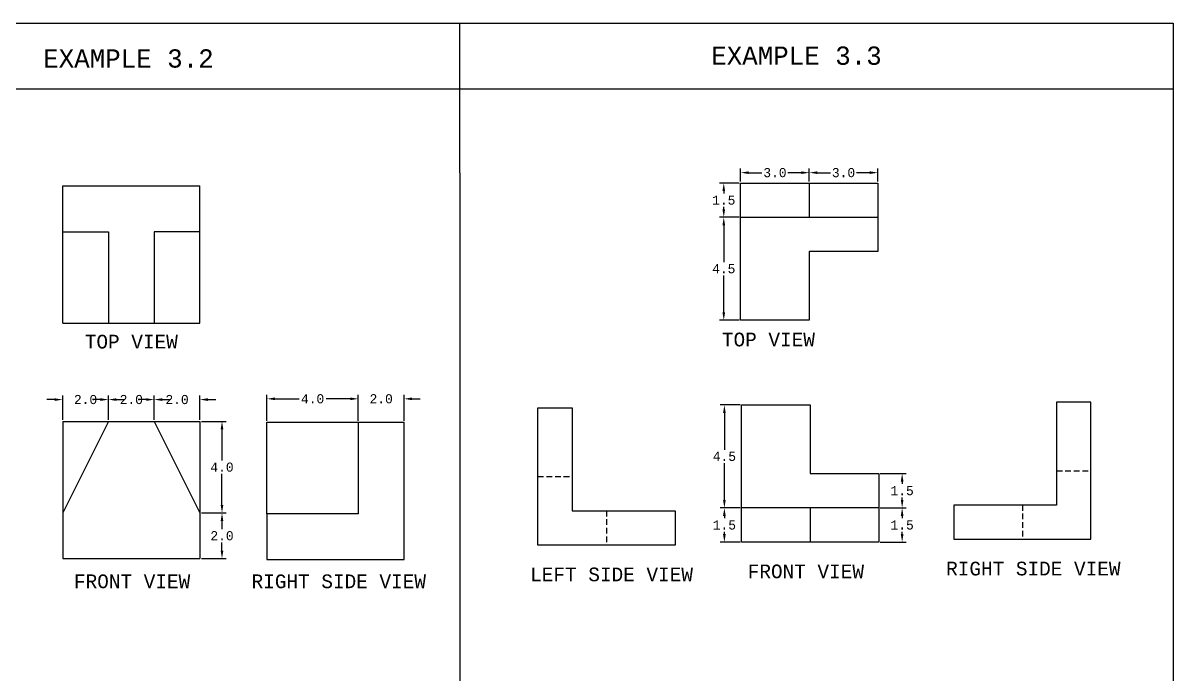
# Model space of a CAD drawing. Header units: feet. Extents: x -131.6 to -39.9, y -34.9 to 22.2.
# Drawn here: x -90.5 to -40.3, y -6.3 to 22.2 of the extents above; entities that cross this region are included whole.
import ezdxf

# ---------------------------------------------------------------- set-up
doc = ezdxf.new("R2010")
doc.units = ezdxf.units.FT
doc.header["$MEASUREMENT"] = 0
doc.linetypes.add('HIDDEN', pattern=[0.375, 0.25, -0.125])
doc.layers.add('Hidden Line', color=2, linetype='HIDDEN')
doc.layers.add('Yellow', color=2, linetype='Continuous')
doc.styles.get("Standard").update_dxf_attribs({"font": 'consola.ttf'})
doc.dimstyles.get("Standard").update_dxf_attribs({"dimtxt": 0.4, "dimasz": 0.35, "dimexe": 0.18, "dimexo": 0.0625, "dimgap": 0.09, "dimtad": 0, "dimtih": 1, "dimtoh": 1, "dimdec": 1, "dimzin": 0, "dimdsep": 46, "dimtxsty": 'Standard', "dimcen": 0.09, "dimclre": 7, "dimclrt": 7, "dimadec": 0, "dimazin": 0, "dimtfac": 1, "dimtdec": 1, "dimtofl": 0, "dimtmove": 0, "dimatfit": 3, "dimfxl": 1, "dimtolj": 1, "dimtzin": 0, "dimarcsym": 0})

# ---------------------------------------------------------------- blocks, each defined once
blk = doc.blocks.new('*D1')
at = {"layer": 'Defpoints', "color": 0}
for p in [(-75.88, 5.786), (-79.88, 4.765), (-75.88, 4.765)]:
    blk.add_point(p, dxfattribs=at)
at = {"layer": 'Yellow', "color": 7, "lineweight": -2}
for p, q in [((-79.88, 4.828), (-79.88, 5.966)), ((-75.88, 4.828), (-75.88, 5.966))]:
    blk.add_line(p, q, dxfattribs=at)
at = {"layer": 'Yellow', "color": 0, "lineweight": -2}
for p, q in [((-79.53, 5.786), (-78.467, 5.786)), ((-76.23, 5.786), (-77.293, 5.786))]:
    blk.add_line(p, q, dxfattribs=at)
at = {"layer": 'Yellow', "color": 0}
for points in [[(-79.53, 5.845), (-79.53, 5.728), (-79.88, 5.786)], [(-76.23, 5.845), (-76.23, 5.728), (-75.88, 5.786)]]:
    blk.add_solid(points, dxfattribs=at)
at = {"layer": 'Yellow', "color": 7, "insert": (-77.88, 5.786), "char_height": 0.4, "attachment_point": 5}
blk.add_mtext('\\A1;4.0', dxfattribs=at)
blk = doc.blocks.new('*D2')
at = {"layer": 'Defpoints', "color": 0}
for p in [(-73.88, 5.786), (-75.88, 4.828), (-73.88, 4.765)]:
    blk.add_point(p, dxfattribs=at)
at = {"layer": 'Yellow', "color": 0, "lineweight": -2}
for p, q in [((-76.23, 5.786), (-76.58, 5.786)), ((-73.53, 5.786), (-73.18, 5.786))]:
    blk.add_line(p, q, dxfattribs=at)
at = {"layer": 'Yellow', "color": 7, "lineweight": -2}
for p, q in [((-75.88, 4.89), (-75.88, 5.966)), ((-73.88, 4.828), (-73.88, 5.966))]:
    blk.add_line(p, q, dxfattribs=at)
at = {"layer": 'Yellow', "color": 0}
for points in [[(-76.23, 5.845), (-76.23, 5.728), (-75.88, 5.786)], [(-73.53, 5.845), (-73.53, 5.728), (-73.88, 5.786)]]:
    blk.add_solid(points, dxfattribs=at)
at = {"layer": 'Yellow', "color": 7, "insert": (-74.88, 5.786), "char_height": 0.4, "attachment_point": 5}
blk.add_mtext('\\A1;2.0', dxfattribs=at)
blk = doc.blocks.new('*D3')
at = {"layer": 'Defpoints', "color": 0}
for p in [(-86.808, 5.753), (-88.808, 4.798), (-86.808, 4.798)]:
    blk.add_point(p, dxfattribs=at)
at = {"layer": 'Yellow', "color": 0, "lineweight": -2}
for p, q in [((-89.158, 5.753), (-89.508, 5.753)), ((-86.458, 5.753), (-86.108, 5.753))]:
    blk.add_line(p, q, dxfattribs=at)
at = {"layer": 'Yellow', "color": 7, "lineweight": -2}
for p, q in [((-88.808, 4.861), (-88.808, 5.933)), ((-86.808, 4.861), (-86.808, 5.933))]:
    blk.add_line(p, q, dxfattribs=at)
at = {"layer": 'Yellow', "color": 0}
for points in [[(-89.158, 5.811), (-89.158, 5.695), (-88.808, 5.753)], [(-86.458, 5.811), (-86.458, 5.695), (-86.808, 5.753)]]:
    blk.add_solid(points, dxfattribs=at)
at = {"layer": 'Yellow', "color": 7, "insert": (-87.808, 5.753), "char_height": 0.4, "attachment_point": 5}
blk.add_mtext('\\A1;2.0', dxfattribs=at)
blk = doc.blocks.new('*D4')
at = {"layer": 'Defpoints', "color": 0}
for p in [(-84.808, 5.753), (-86.808, 4.861), (-84.808, 4.798)]:
    blk.add_point(p, dxfattribs=at)
at = {"layer": 'Yellow', "color": 0, "lineweight": -2}
for p, q in [((-87.158, 5.753), (-87.508, 5.753)), ((-84.458, 5.753), (-84.108, 5.753))]:
    blk.add_line(p, q, dxfattribs=at)
at = {"layer": 'Yellow', "color": 7, "lineweight": -2}
for p, q in [((-86.808, 4.923), (-86.808, 5.933)), ((-84.808, 4.861), (-84.808, 5.933))]:
    blk.add_line(p, q, dxfattribs=at)
at = {"layer": 'Yellow', "color": 0}
for points in [[(-87.158, 5.811), (-87.158, 5.695), (-86.808, 5.753)], [(-84.458, 5.811), (-84.458, 5.695), (-84.808, 5.753)]]:
    blk.add_solid(points, dxfattribs=at)
at = {"layer": 'Yellow', "color": 7, "insert": (-85.808, 5.753), "char_height": 0.4, "attachment_point": 5}
blk.add_mtext('\\A1;2.0', dxfattribs=at)
blk = doc.blocks.new('*D5')
at = {"layer": 'Defpoints', "color": 0}
for p in [(-82.808, 5.753), (-84.808, 4.861), (-82.808, 4.798)]:
    blk.add_point(p, dxfattribs=at)
at = {"layer": 'Yellow', "color": 0, "lineweight": -2}
for p, q in [((-85.158, 5.753), (-85.508, 5.753)), ((-82.458, 5.753), (-82.108, 5.753))]:
    blk.add_line(p, q, dxfattribs=at)
at = {"layer": 'Yellow', "color": 7, "lineweight": -2}
for p, q in [((-84.808, 4.923), (-84.808, 5.933)), ((-82.808, 4.861), (-82.808, 5.933))]:
    blk.add_line(p, q, dxfattribs=at)
at = {"layer": 'Yellow', "color": 0}
for points in [[(-85.158, 5.811), (-85.158, 5.695), (-84.808, 5.753)], [(-82.458, 5.811), (-82.458, 5.695), (-82.808, 5.753)]]:
    blk.add_solid(points, dxfattribs=at)
at = {"layer": 'Yellow', "color": 7, "insert": (-83.808, 5.753), "char_height": 0.4, "attachment_point": 5}
blk.add_mtext('\\A1;2.0', dxfattribs=at)
blk = doc.blocks.new('*D6')
at = {"layer": 'Defpoints', "color": 0}
for p in [(-82.808, 4.798), (-82.808, 0.798), (-81.842, 0.798)]:
    blk.add_point(p, dxfattribs=at)
at = {"layer": 'Yellow', "color": 7, "lineweight": -2}
for p, q in [((-82.745, 4.798), (-81.662, 4.798)), ((-82.745, 0.798), (-81.662, 0.798))]:
    blk.add_line(p, q, dxfattribs=at)
at = {"layer": 'Yellow', "color": 0, "lineweight": -2}
for p, q in [((-81.842, 4.448), (-81.842, 3.094)), ((-81.842, 1.148), (-81.842, 2.503))]:
    blk.add_line(p, q, dxfattribs=at)
at = {"layer": 'Yellow', "color": 0}
for points in [[(-81.9, 4.448), (-81.783, 4.448), (-81.842, 4.798)], [(-81.9, 1.148), (-81.783, 1.148), (-81.842, 0.798)]]:
    blk.add_solid(points, dxfattribs=at)
at = {"layer": 'Yellow', "color": 7, "insert": (-81.842, 2.798), "char_height": 0.4, "attachment_point": 5}
blk.add_mtext('\\A1;4.0', dxfattribs=at)
blk = doc.blocks.new('*D7')
at = {"layer": 'Defpoints', "color": 0}
for p in [(-82.745, 0.798), (-82.808, -1.202), (-81.842, -1.202)]:
    blk.add_point(p, dxfattribs=at)
at = {"layer": 'Yellow', "color": 7, "lineweight": -2}
for p, q in [((-82.683, 0.798), (-81.662, 0.798)), ((-82.745, -1.202), (-81.662, -1.202))]:
    blk.add_line(p, q, dxfattribs=at)
at = {"layer": 'Yellow', "color": 0, "lineweight": -2}
for p, q in [((-81.842, 0.448), (-81.842, 0.094)), ((-81.842, -0.852), (-81.842, -0.497))]:
    blk.add_line(p, q, dxfattribs=at)
at = {"layer": 'Yellow', "color": 0}
for points in [[(-81.9, 0.448), (-81.783, 0.448), (-81.842, 0.798)], [(-81.9, -0.852), (-81.783, -0.852), (-81.842, -1.202)]]:
    blk.add_solid(points, dxfattribs=at)
at = {"layer": 'Yellow', "color": 7, "insert": (-81.842, -0.202), "char_height": 0.4, "attachment_point": 5}
blk.add_mtext('\\A1;2.0', dxfattribs=at)
blk = doc.blocks.new('*D8')
at = {"layer": 'Defpoints', "color": 0}
for p in [(-53.12, 1.019), (-53.12, -0.481), (-52.098, -0.481)]:
    blk.add_point(p, dxfattribs=at)
at = {"layer": 'Yellow', "color": 7, "lineweight": -2}
for p, q in [((-53.057, 1.019), (-51.918, 1.019)), ((-53.057, -0.481), (-51.918, -0.481))]:
    blk.add_line(p, q, dxfattribs=at)
at = {"layer": 'Yellow', "color": 0, "lineweight": -2}
for p, q in [((-52.098, 0.669), (-52.098, 0.563)), ((-52.098, -0.131), (-52.098, -0.024))]:
    blk.add_line(p, q, dxfattribs=at)
at = {"layer": 'Yellow', "color": 0}
for points in [[(-52.156, 0.669), (-52.04, 0.669), (-52.098, 1.019)], [(-52.156, -0.131), (-52.04, -0.131), (-52.098, -0.481)]]:
    blk.add_solid(points, dxfattribs=at)
at = {"layer": 'Yellow', "color": 7, "insert": (-52.098, 0.269), "char_height": 0.4, "attachment_point": 5}
blk.add_mtext('\\A1;1.5', dxfattribs=at)
blk = doc.blocks.new('*D9')
at = {"layer": 'Defpoints', "color": 0}
for p in [(-53.12, 2.519), (-53.057, 1.019), (-52.098, 1.019)]:
    blk.add_point(p, dxfattribs=at)
at = {"layer": 'Yellow', "color": 7, "lineweight": -2}
for p, q in [((-53.057, 2.519), (-51.918, 2.519)), ((-52.995, 1.019), (-51.918, 1.019))]:
    blk.add_line(p, q, dxfattribs=at)
at = {"layer": 'Yellow', "color": 0, "lineweight": -2}
for p, q in [((-52.098, 2.169), (-52.098, 2.063)), ((-52.098, 1.369), (-52.098, 1.476))]:
    blk.add_line(p, q, dxfattribs=at)
at = {"layer": 'Yellow', "color": 0}
for points in [[(-52.156, 2.169), (-52.04, 2.169), (-52.098, 2.519)], [(-52.156, 1.369), (-52.04, 1.369), (-52.098, 1.019)]]:
    blk.add_solid(points, dxfattribs=at)
at = {"layer": 'Yellow', "color": 7, "insert": (-52.098, 1.769), "char_height": 0.4, "attachment_point": 5}
blk.add_mtext('\\A1;1.5', dxfattribs=at)
blk = doc.blocks.new('*D10')
at = {"layer": 'Defpoints', "color": 0}
for p in [(-59.12, 1.019), (-59.871, -0.481), (-59.12, -0.481)]:
    blk.add_point(p, dxfattribs=at)
at = {"layer": 'Yellow', "color": 7, "lineweight": -2}
for p, q in [((-59.182, 1.019), (-60.051, 1.019)), ((-59.182, -0.481), (-60.051, -0.481))]:
    blk.add_line(p, q, dxfattribs=at)
at = {"layer": 'Yellow', "color": 0, "lineweight": -2}
for p, q in [((-59.871, 0.669), (-59.871, 0.563)), ((-59.871, -0.131), (-59.871, -0.024))]:
    blk.add_line(p, q, dxfattribs=at)
at = {"layer": 'Yellow', "color": 0}
for points in [[(-59.93, 0.669), (-59.813, 0.669), (-59.871, 1.019)], [(-59.93, -0.131), (-59.813, -0.131), (-59.871, -0.481)]]:
    blk.add_solid(points, dxfattribs=at)
at = {"layer": 'Yellow', "color": 7, "insert": (-59.871, 0.269), "char_height": 0.4, "attachment_point": 5}
blk.add_mtext('\\A1;1.5', dxfattribs=at)
blk = doc.blocks.new('*D11')
at = {"layer": 'Defpoints', "color": 0}
for p in [(-59.12, 5.519), (-59.871, 1.019), (-59.12, 1.019)]:
    blk.add_point(p, dxfattribs=at)
at = {"layer": 'Yellow', "color": 7, "lineweight": -2}
for p, q in [((-59.182, 5.519), (-60.051, 5.519)), ((-59.182, 1.019), (-60.051, 1.019))]:
    blk.add_line(p, q, dxfattribs=at)
at = {"layer": 'Yellow', "color": 0, "lineweight": -2}
for p, q in [((-59.871, 5.169), (-59.871, 3.562)), ((-59.871, 1.369), (-59.871, 2.976))]:
    blk.add_line(p, q, dxfattribs=at)
at = {"layer": 'Yellow', "color": 0}
for points in [[(-59.93, 5.169), (-59.813, 5.169), (-59.871, 5.519)], [(-59.93, 1.369), (-59.813, 1.369), (-59.871, 1.019)]]:
    blk.add_solid(points, dxfattribs=at)
at = {"layer": 'Yellow', "color": 7, "insert": (-59.871, 3.269), "char_height": 0.4, "attachment_point": 5}
blk.add_mtext('\\A1;4.5', dxfattribs=at)
blk = doc.blocks.new('*D12')
at = {"layer": 'Defpoints', "color": 0}
for p in [(-59.898, 13.723), (-59.161, 13.723), (-59.161, 9.223)]:
    blk.add_point(p, dxfattribs=at)
at = {"layer": 'Yellow', "color": 7, "lineweight": -2}
for p, q in [((-59.223, 13.723), (-60.078, 13.723)), ((-59.223, 9.223), (-60.078, 9.223))]:
    blk.add_line(p, q, dxfattribs=at)
at = {"layer": 'Yellow', "color": 0, "lineweight": -2}
for p, q in [((-59.898, 13.373), (-59.898, 11.766)), ((-59.898, 9.573), (-59.898, 11.181))]:
    blk.add_line(p, q, dxfattribs=at)
at = {"layer": 'Yellow', "color": 0}
for points in [[(-59.956, 13.373), (-59.839, 13.373), (-59.898, 13.723)], [(-59.956, 9.573), (-59.839, 9.573), (-59.898, 9.223)]]:
    blk.add_solid(points, dxfattribs=at)
at = {"layer": 'Yellow', "color": 7, "insert": (-59.898, 11.473), "char_height": 0.4, "attachment_point": 5}
blk.add_mtext('\\A1;4.5', dxfattribs=at)
blk = doc.blocks.new('*D13')
at = {"layer": 'Defpoints', "color": 0}
for p in [(-59.161, 15.223), (-59.898, 13.723), (-59.161, 13.723)]:
    blk.add_point(p, dxfattribs=at)
at = {"layer": 'Yellow', "color": 7, "lineweight": -2}
for p, q in [((-59.223, 15.223), (-60.078, 15.223)), ((-59.223, 13.723), (-60.078, 13.723))]:
    blk.add_line(p, q, dxfattribs=at)
at = {"layer": 'Yellow', "color": 0, "lineweight": -2}
for p, q in [((-59.898, 14.873), (-59.898, 14.767)), ((-59.898, 14.073), (-59.898, 14.18))]:
    blk.add_line(p, q, dxfattribs=at)
at = {"layer": 'Yellow', "color": 0}
for points in [[(-59.956, 14.873), (-59.839, 14.873), (-59.898, 15.223)], [(-59.956, 14.073), (-59.839, 14.073), (-59.898, 13.723)]]:
    blk.add_solid(points, dxfattribs=at)
at = {"layer": 'Yellow', "color": 7, "insert": (-59.898, 14.473), "char_height": 0.4, "attachment_point": 5}
blk.add_mtext('\\A1;1.5', dxfattribs=at)
blk = doc.blocks.new('*D14')
at = {"layer": 'Defpoints', "color": 0}
for p in [(-56.161, 15.675), (-59.161, 15.223), (-56.161, 15.223)]:
    blk.add_point(p, dxfattribs=at)
at = {"layer": 'Yellow', "color": 7, "lineweight": -2}
for p, q in [((-59.161, 15.286), (-59.161, 15.855)), ((-56.161, 15.286), (-56.161, 15.855))]:
    blk.add_line(p, q, dxfattribs=at)
at = {"layer": 'Yellow', "color": 0, "lineweight": -2}
for p, q in [((-58.811, 15.675), (-58.229, 15.675)), ((-56.511, 15.675), (-57.092, 15.675))]:
    blk.add_line(p, q, dxfattribs=at)
at = {"layer": 'Yellow', "color": 0}
for points in [[(-58.811, 15.734), (-58.811, 15.617), (-59.161, 15.675)], [(-56.511, 15.734), (-56.511, 15.617), (-56.161, 15.675)]]:
    blk.add_solid(points, dxfattribs=at)
at = {"layer": 'Yellow', "color": 7, "insert": (-57.661, 15.675), "char_height": 0.4, "attachment_point": 5}
blk.add_mtext('\\A1;3.0', dxfattribs=at)
blk = doc.blocks.new('*D15')
at = {"layer": 'Defpoints', "color": 0}
for p in [(-53.161, 15.675), (-56.161, 15.223), (-53.161, 15.223)]:
    blk.add_point(p, dxfattribs=at)
at = {"layer": 'Yellow', "color": 7, "lineweight": -2}
for p, q in [((-56.161, 15.286), (-56.161, 15.855)), ((-53.161, 15.286), (-53.161, 15.855))]:
    blk.add_line(p, q, dxfattribs=at)
at = {"layer": 'Yellow', "color": 0, "lineweight": -2}
for p, q in [((-55.811, 15.675), (-55.229, 15.675)), ((-53.511, 15.675), (-54.092, 15.675))]:
    blk.add_line(p, q, dxfattribs=at)
at = {"layer": 'Yellow', "color": 0}
for points in [[(-55.811, 15.734), (-55.811, 15.617), (-56.161, 15.675)], [(-53.511, 15.734), (-53.511, 15.617), (-53.161, 15.675)]]:
    blk.add_solid(points, dxfattribs=at)
at = {"layer": 'Yellow', "color": 7, "insert": (-54.661, 15.675), "char_height": 0.4, "attachment_point": 5}
blk.add_mtext('\\A1;3.0', dxfattribs=at)

msp = doc.modelspace()

# ---------------------------------------------------------------- linework, layer by layer
at = {"layer": 'Hidden Line'}
for p, q in [((-45.34, 2.643), (-43.84, 2.643)), ((-68.027, 2.395), (-66.527, 2.395)), ((-46.84, 1.143), (-46.84, -0.357)), ((-65.027, 0.895), (-65.027, -0.605))]:
    msp.add_line(p, q, dxfattribs=at)
at = {"layer": 'Yellow'}
for p, q in [((-131.552, 22.219), (-40.252, 22.219)), ((-71.435, 18.41), (-71.435, 22.219)), ((-40.252, 22.219), (-40.252, 18.41)), ((-131.552, 19.343), (-40.252, 19.343)), ((-71.435, 15.67), (-71.435, 18.41)), ((-40.252, 18.41), (-40.252, -12.85)), ((-71.435, 15.67), (-71.435, -12.85)), ((-88.808, 13.094), (-88.808, 15.094)), ((-88.808, 15.094), (-82.808, 15.094)), ((-82.808, 13.094), (-82.808, 15.094)), ((-59.161, 13.723), (-59.161, 15.223)), ((-59.161, 15.223), (-56.161, 15.223)), ((-56.161, 15.223), (-53.161, 15.223)), ((-56.161, 15.223), (-56.161, 13.723)), ((-53.161, 15.223), (-53.161, 13.723)), ((-59.161, 9.223), (-59.161, 13.723)), ((-59.161, 13.723), (-53.161, 13.723)), ((-53.161, 13.723), (-53.161, 12.223)), ((-88.808, 9.094), (-88.808, 13.094)), ((-88.808, 13.094), (-86.808, 13.094)), ((-86.808, 13.094), (-86.808, 9.094)), ((-82.808, 13.094), (-84.808, 13.094)), ((-84.808, 13.094), (-84.808, 9.094)), ((-82.808, 9.094), (-82.808, 13.094)), ((-53.161, 12.223), (-56.161, 12.223)), ((-56.161, 12.223), (-56.161, 9.223)), ((-88.808, 9.094), (-86.808, 9.094)), ((-86.808, 9.094), (-84.808, 9.094)), ((-84.808, 9.094), (-82.808, 9.094)), ((-56.161, 9.223), (-59.161, 9.223)), ((-43.84, 5.643), (-45.34, 5.643)), ((-45.34, 5.643), (-45.34, 2.643)), ((-43.84, 2.643), (-43.84, 5.643)), ((-68.027, 2.395), (-68.027, 5.395)), ((-68.027, 5.395), (-66.527, 5.395)), ((-66.527, 5.395), (-66.527, 2.395)), ((-59.12, 1.019), (-59.12, 5.519)), ((-59.12, 5.519), (-56.12, 5.519)), ((-56.12, 5.519), (-56.12, 2.519)), ((-88.808, 4.798), (-86.808, 4.798)), ((-88.808, 4.798), (-88.808, 0.798)), ((-86.808, 4.798), (-88.808, 0.798)), ((-86.808, 4.798), (-84.808, 4.798)), ((-84.808, 4.798), (-82.808, 4.798)), ((-84.808, 4.798), (-82.808, 0.798)), ((-82.808, 4.798), (-82.808, 0.798)), ((-75.88, 4.765), (-73.88, 4.765)), ((-73.88, -1.235), (-73.88, 4.765)), ((-56.12, 2.519), (-53.12, 2.519)), ((-53.12, 2.519), (-53.12, 1.019)), ((-45.34, 2.643), (-45.34, 2.643)), ((-45.34, 2.643), (-45.34, 1.143)), ((-43.84, -0.357), (-43.84, 2.643)), ((-68.027, -0.605), (-68.027, 2.395)), ((-66.527, 2.395), (-66.527, 0.895)), ((-59.12, -0.481), (-59.12, 1.019)), ((-53.12, 1.019), (-59.12, 1.019)), ((-56.12, 1.019), (-56.12, -0.481)), ((-53.12, 1.019), (-53.12, -0.481)), ((-46.84, 1.143), (-49.84, 1.143)), ((-49.84, 1.143), (-49.84, -0.357)), ((-45.34, 1.143), (-46.84, 1.143)), ((-88.808, 0.798), (-88.808, -1.202)), ((-82.808, 0.798), (-82.808, -1.202)), ((-79.88, 0.765), (-79.88, -1.235)), ((-66.527, 0.895), (-65.027, 0.895)), ((-65.027, 0.895), (-62.027, 0.895)), ((-62.027, 0.895), (-62.027, -0.605)), ((-53.12, -0.481), (-59.12, -0.481)), ((-49.84, -0.357), (-46.84, -0.357)), ((-46.84, -0.357), (-43.84, -0.357)), ((-65.027, -0.605), (-68.027, -0.605)), ((-62.027, -0.605), (-65.027, -0.605)), ((-88.808, -1.202), (-82.808, -1.202)), ((-79.88, -1.235), (-73.88, -1.235))]:
    msp.add_line(p, q, dxfattribs=at)
msp.add_lwpolyline([(-75.88, 0.765), (-79.88, 0.765), (-79.88, 4.765), (-75.88, 4.765)], close=True, dxfattribs=at)

# ---------------------------------------------------------------- texts
at = {"layer": 'Yellow', "attachment_point": 2}
for s, insert, char_height, width in [('{\\fConsolas|b0|i0|c0|p49;\\C7;EXAMPLE 3.3}', (-56.719, 21.191), 0.8, 8.07035), ('{\\fConsolas|b0|i0|c0|p49;\\C7;EXAMPLE 3.2}', (-85.934, 21.068), 0.8, 8.07035), ('{\\fConsolas|b0|i0|c0|p49;\\C7;TOP VIEW}', (-85.808, 8.587), 0.6, 6), ('{\\fConsolas|b0|i0|c0|p49;\\C7;TOP VIEW}', (-57.946, 8.68), 0.6, 6), ('{\\fConsolas|b0|i0|c0|p49;\\C7;FRONT VIEW}', (-56.308, -1.459), 0.6, 6), ('{\\fConsolas|b0|i0|c0|p49;\\C7;RIGHT SIDE VIEW}', (-46.361, -1.335), 0.6, 8.21147), ('{\\fConsolas|b0|i0|c0|p49;\\C7;FRONT VIEW}', (-85.774, -1.893), 0.6, 6), ('{\\fConsolas|b0|i0|c0|p49;\\C7;RIGHT SIDE VIEW}', (-76.735, -1.893), 0.6, 8.21147), ('{\\fConsolas|b0|i0|c0|p49;\\C7;LEFT SIDE VIEW}', (-64.805, -1.591), 0.6, 7.71565)]:
    msp.add_mtext(s, dxfattribs=dict(at, insert=insert, char_height=char_height, width=width))

# ---------------------------------------------------------------- dimensions: what is measured, and where the dimension line sits
at = {"layer": 'Yellow'}
for base, p1, p2, picture, middle in [((-56.161, 15.675), (-59.161, 15.223), (-56.161, 15.223), '*D14', (-57.661, 15.675)), ((-53.161, 15.675), (-56.161, 15.223), (-53.161, 15.223), '*D15', (-54.661, 15.675)), ((-75.88, 5.786), (-79.88, 4.765), (-75.88, 4.765), '*D1', (-77.88, 5.786)), ((-73.88, 5.786), (-75.88, 4.828), (-73.88, 4.765), '*D2', (-74.88, 5.786)), ((-86.808, 5.753), (-88.808, 4.798), (-86.808, 4.798), '*D3', (-87.808, 5.753)), ((-84.808, 5.753), (-86.808, 4.861), (-84.808, 4.798), '*D4', (-85.808, 5.753)), ((-82.808, 5.753), (-84.808, 4.861), (-82.808, 4.798), '*D5', (-83.808, 5.753))]:
    dim = msp.add_linear_dim(base=base, p1=p1, p2=p2, dimstyle='Standard', dxfattribs=at)
    dim.commit()
    dim.dimension.update_dxf_attribs({"geometry": picture, "text_midpoint": middle})
for base, p1, p2, picture, middle in [((-59.898, 13.723), (-59.161, 15.223), (-59.161, 13.723), '*D13', (-59.898, 14.473)), ((-59.898, 13.723), (-59.161, 9.223), (-59.161, 13.723), '*D12', (-59.898, 11.473)), ((-59.871, 1.019), (-59.12, 5.519), (-59.12, 1.019), '*D11', (-59.871, 3.269)), ((-81.842, 0.798), (-82.808, 4.798), (-82.808, 0.798), '*D6', (-81.842, 2.798)), ((-52.098, 1.019), (-53.12, 2.519), (-53.057, 1.019), '*D9', (-52.098, 1.769)), ((-59.871, -0.481), (-59.12, 1.019), (-59.12, -0.481), '*D10', (-59.871, 0.269)), ((-52.098, -0.481), (-53.12, 1.019), (-53.12, -0.481), '*D8', (-52.098, 0.269)), ((-81.842, -1.202), (-82.745, 0.798), (-82.808, -1.202), '*D7', (-81.842, -0.202))]:
    dim = msp.add_linear_dim(base=base, p1=p1, p2=p2, angle=90, dimstyle='Standard', dxfattribs=at)
    dim.commit()
    dim.dimension.update_dxf_attribs({"geometry": picture, "text_midpoint": middle})

doc.saveas('drawing.dxf')
